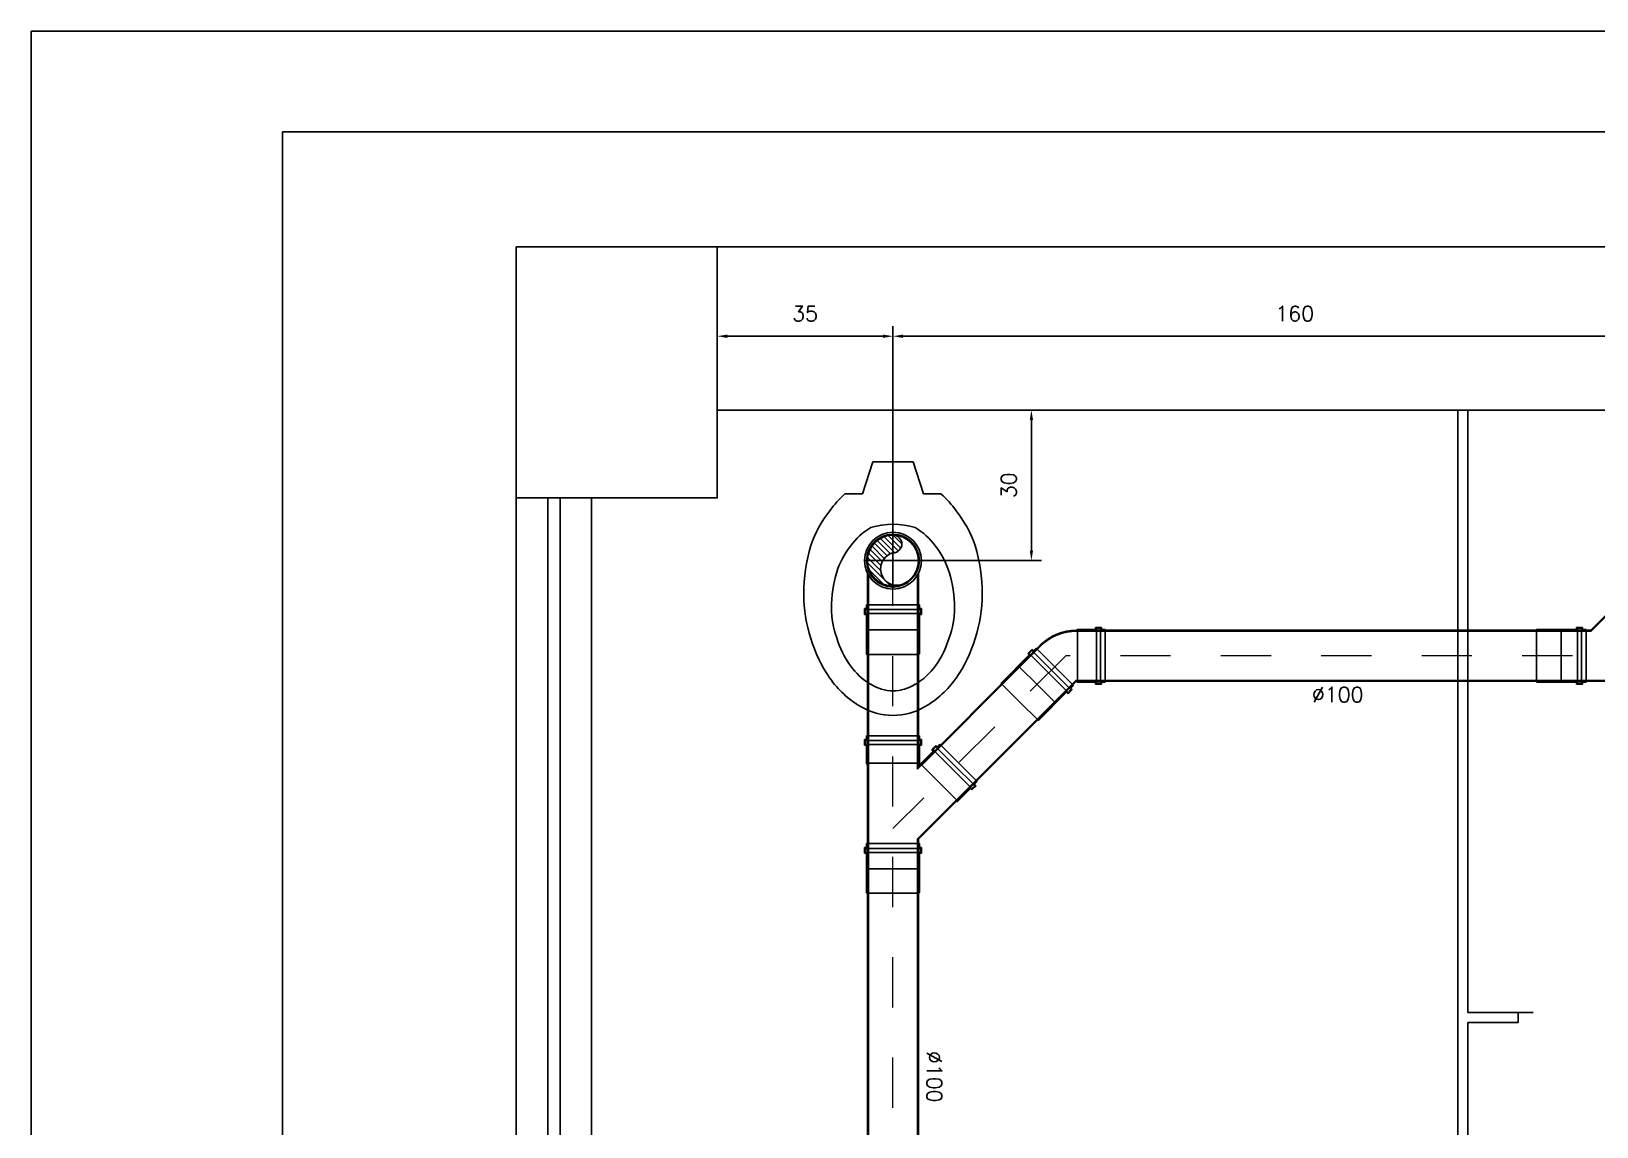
# Model space of a CAD drawing. Header units: millimetres. Extents: x -2485 to 3289, y -257 to 1952.
# Drawn here: x 55.455 to 58.573, y 39.564 to 41.746 of the extents above; entities that cross this region are included whole.
import ezdxf

# ---------------------------------------------------------------- set-up
doc = ezdxf.new("R2010")
doc.units = ezdxf.units.MM
doc.header["$LTSCALE"] = 0.3
doc.linetypes.add('CONTINUO', pattern=[0])
doc.linetypes.add('HID', pattern=[0.37, 0.07, -0.1, 0.03, -0.1, 0.07])
for name, color, linetype in [('PAREDE', 7, 'CONTINUO'), ('PILAR', 2, 'Continuous'), ('SAN', 11, 'Continuous'), ('TEX', 11, 'Continuous'), ('TEXTO', 3, 'Continuous'), ('TUB', 1, 'Continuous')]:
    doc.layers.add(name, color=color, linetype=linetype)
doc.layers.add('PROJETO ESGOTO', color=1, linetype='HID', lineweight=15)
doc.styles.add('ROMANS', font='romans.shx', dxfattribs={"height": 0.03})
doc.dimstyles.new('20', dxfattribs={"dimtxt": 0.03, "dimasz": 0.02, "dimexe": 0.02, "dimexo": 0.02, "dimgap": 0.03, "dimtad": 1, "dimdec": 3, "dimlfac": 100, "dimdsep": 46, "dimtxsty": 'ROMANS', "dimcen": 0.02, "dimclrd": 11, "dimclre": 11, "dimclrt": 3, "dimadec": 0, "dimazin": 0, "dimtfac": 3.333333, "dimtdec": 3, "dimtix": 1, "dimtmove": 2, "dimatfit": 3, "dimfxl": 0, "dimtolj": 1, "dimarcsym": 0})

# ---------------------------------------------------------------- blocks, each defined once
blk = doc.blocks.new('vs')
at = {"layer": 'SAN'}
for p, q in [((0.1669, 0.0608), (0.1669, 0.0956)), ((0.1033, 0.04), (0.1669, 0.0608)), ((0.1033, 0.04), (0.1033, 0)), ((0.1033, -0.04), (0.1033, 0)), ((0.1033, -0.04), (0.1669, -0.0608)), ((0.1669, -0.0956), (0.1669, -0.0608))]:
    blk.add_line(p, q, dxfattribs=at)
for centre, radius, start, end in [((0.3376, -0.0421), 0.2164, 108.2402, 129.1699), ((0.3668, -0.1583), 0.336, 90.0033, 106.7766), ((0.3667, -0.102), 0.2798, 71.601, 89.9864), ((0.3805, -0.0938), 0.2678, 55.0356, 73.8462), ((0.3142, -0.0363), 0.1977, 124.9644, 138.1402), ((0.4207, -0.0363), 0.1977, 30.64, 55.0356), ((0.3733, -0.0455), 0.1653, 107.7554, 128.0493), ((0.3947, -0.1284), 0.2508, 90, 106.6532), ((0.3946, -0.0506), 0.173, 69.9171, 89.9758), ((0.401, -0.0653), 0.185, 54.1651, 73.3468), ((0.3508, -0.0253), 0.1357, 125.8349, 149.1749), ((0.4299, -0.0253), 0.1357, 30.8251, 54.1651), ((0.482, 0), 0.1264, 0, 30.64), ((0.3797, 0), 0.152, 163.0933, 196.9067), ((0.4772, 0), 0.0821, 327.4372, 32.5628), ((0.482, 0), 0.1264, 329.36, 0), ((0.3508, 0.0253), 0.1357, 210.8251, 234.1651), ((0.4299, 0.0253), 0.1357, 305.8349, 329.1749), ((0.3733, 0.0455), 0.1653, 231.9507, 252.2446), ((0.401, 0.0653), 0.185, 286.6532, 305.8349), ((0.4207, 0.0363), 0.1977, 304.9644, 329.36), ((0.3142, 0.0363), 0.1977, 221.8598, 235.0356), ((0.3947, 0.1284), 0.2508, 253.3468, 270), ((0.3946, 0.0506), 0.173, 270.0242, 290.0829), ((0.3376, 0.0421), 0.2164, 230.8301, 251.7598), ((0.3805, 0.0938), 0.2678, 286.1538, 304.9644), ((0.3668, 0.1583), 0.336, 253.2234, 269.9967), ((0.3667, 0.102), 0.2798, 270.0136, 288.399)]:
    blk.add_arc(centre, radius, start, end, dxfattribs=at)
blk = doc.blocks.new('c90c100t')
at = {"layer": 'TUB', "color": 7}
for p, q in [((-0.0136, 0.0051), (-0.0399, 0.0314)), ((-0.0097, 0.0118), (-0.0349, 0.0369)), ((-0.0045, 0.0172), (-0.029, 0.0417)), ((0.0019, 0.0214), (-0.0223, 0.0456)), ((0.0098, 0.0241), (-0.0147, 0.0486)), ((0.0199, 0.0246), (-0.006, 0.0504)), ((0.0506, 0.0045), (0.0045, 0.0506)), ((0.0474, 0.0183), (0.0183, 0.0474)), ((-0.0247, -0.0156), (-0.0499, 0.0095)), ((-0.019, -0.0108), (-0.0476, 0.0178)), ((-0.0157, -0.0035), (-0.0442, 0.025)), ((-0.0332, -0.0177), (-0.0508, -0.0002))]:
    blk.add_line(p, q, dxfattribs=at)
at = {"layer": 'TUB', "color": 1, "linetype": 'Continuous'}
for p, q in [((0, 0.0566), (0, -0.0566)), ((-0.0566, 0), (0.0566, 0))]:
    blk.add_line(p, q, dxfattribs=at)
at = {"layer": 'TUB', "color": 4}
for p, q in [((0.025, 0.0508), (0.1332, 0.0508)), ((0.0283, 0.049), (0.138, 0.049)), ((0.025, -0.0508), (0.1332, -0.0508)), ((0.0283, -0.049), (0.138, -0.049))]:
    blk.add_line(p, q, dxfattribs=at)
at = {"layer": 'TUB', "color": 3}
for p, q in [((0.138, 0.0497), (0.1332, 0.0508)), ((0.138, 0.0497), (0.138, 0.049)), ((0.138, -0.0497), (0.1332, -0.0508)), ((0.138, -0.0497), (0.138, -0.049))]:
    blk.add_line(p, q, dxfattribs=at)
at = {"layer": 'TUB', "color": 3, "linetype": 'Continuous'}
for p in [(0.138, 0.049), (0.138, -0.049)]:
    blk.add_line(p, (0.138, 0), dxfattribs=at)
at = {"layer": 'TUB', "color": 4}
for radius in [0.0566, 0.0526, 0.0508]:
    blk.add_circle((0, 0), radius, dxfattribs=at)
for centre, radius, start, end in [((-0.0331, 0), 0.0177, 180, 0), ((0.0164, -0.008), 0.0327, 344.7642, 165.8659)]:
    blk.add_arc(centre, radius, start, end, dxfattribs=at)
blk = doc.blocks.new('JS100D')
at = {"layer": 'TUB', "color": 3}
for p, q in [((-0.08, 0.049), (-0.0779, 0.0508)), ((0.13, 0.0508), (0.13, 0)), ((0.1676, 0.0508), (0.1676, 0)), ((0.1756, 0.0508), (0.1756, 0)), ((0.185, 0.0526), (0.185, 0)), ((0.13, -0.0508), (0.13, 0)), ((0.1676, -0.0508), (0.1676, 0)), ((0.1756, -0.0508), (0.1756, 0)), ((0.185, -0.0526), (0.185, 0)), ((-0.08, -0.049), (-0.0779, -0.0508)), ((0.1278, -0.056), (0.0919, -0.0919)), ((0.056, -0.1278), (0.0919, -0.0919)), ((0.1544, -0.0826), (0.1185, -0.1185)), ((0.1601, -0.0882), (0.1242, -0.1242)), ((0.0826, -0.1544), (0.1185, -0.1185)), ((0.0882, -0.1601), (0.1242, -0.1242)), ((0.168, -0.0936), (0.1308, -0.1308)), ((0.0936, -0.168), (0.1308, -0.1308))]:
    blk.add_line(p, q, dxfattribs=at)
at = {"layer": 'TUB', "color": 4}
for p, q in [((0, 0.049), (-0.08, 0.049)), ((0, 0.0508), (-0.0779, 0.0508)), ((0.1275, 0.0508), (0, 0.0508)), ((0.1282, 0.049), (0, 0.049)), ((0.1275, 0.0508), (0.1293, 0.0526)), ((0.1282, 0.049), (0.13, 0.0508)), ((0.1293, 0.0526), (0.1658, 0.0526)), ((0.13, 0.0508), (0.1676, 0.0508)), ((0.1658, 0.0566), (0.1774, 0.0566)), ((0.1658, 0.0526), (0.1658, 0.0566)), ((0.1676, 0.0508), (0.1676, 0.0548)), ((0.1676, 0.0548), (0.1756, 0.0548)), ((0.1756, 0.0548), (0.1756, 0.0508)), ((0.1756, 0.0508), (0.185, 0.0508)), ((0.1774, 0.0566), (0.1774, 0.0526)), ((0.1774, 0.0526), (0.185, 0.0526)), ((-0.0203, -0.049), (-0.08, -0.049)), ((-0.021, -0.0508), (-0.0779, -0.0508)), ((-0.021, -0.0508), (0.0542, -0.126)), ((-0.0203, -0.049), (0.056, -0.1253)), ((0.1183, -0.049), (0.1253, -0.056)), ((0.1282, -0.049), (0.1183, -0.049)), ((0.1226, -0.0508), (0.126, -0.0542)), ((0.1275, -0.0508), (0.1226, -0.0508)), ((0.1253, -0.056), (0.1278, -0.056)), ((0.126, -0.0542), (0.1286, -0.0542)), ((0.1275, -0.0508), (0.1293, -0.0526)), ((0.1278, -0.056), (0.1544, -0.0826)), ((0.1282, -0.049), (0.13, -0.0508)), ((0.1286, -0.0542), (0.1544, -0.08)), ((0.1293, -0.0526), (0.1658, -0.0526)), ((0.13, -0.0508), (0.1676, -0.0508)), ((0.1658, -0.0526), (0.1658, -0.0566)), ((0.1658, -0.0566), (0.1774, -0.0566)), ((0.1676, -0.0508), (0.1676, -0.0548)), ((0.1676, -0.0548), (0.1756, -0.0548)), ((0.1756, -0.0548), (0.1756, -0.0508)), ((0.1756, -0.0508), (0.185, -0.0508)), ((0.1774, -0.0566), (0.1774, -0.0526)), ((0.1774, -0.0526), (0.185, -0.0526)), ((0.1544, -0.08), (0.1573, -0.0772)), ((0.1544, -0.0826), (0.1573, -0.0798)), ((0.1573, -0.0772), (0.1655, -0.0854)), ((0.1573, -0.0798), (0.1629, -0.0854)), ((0.1629, -0.0854), (0.1601, -0.0882)), ((0.1601, -0.0882), (0.1667, -0.0949)), ((0.1655, -0.0854), (0.1626, -0.0882)), ((0.1626, -0.0882), (0.168, -0.0936)), ((0.0542, -0.126), (0.0542, -0.1286)), ((0.0542, -0.1286), (0.08, -0.1544)), ((0.056, -0.1253), (0.056, -0.1278)), ((0.056, -0.1278), (0.0826, -0.1544)), ((0.08, -0.1544), (0.0772, -0.1573)), ((0.0826, -0.1544), (0.0798, -0.1573)), ((0.0772, -0.1573), (0.0854, -0.1655)), ((0.0798, -0.1573), (0.0854, -0.1629)), ((0.0854, -0.1629), (0.0882, -0.1601)), ((0.0854, -0.1655), (0.0882, -0.1626)), ((0.0882, -0.1601), (0.0949, -0.1667)), ((0.0882, -0.1626), (0.0936, -0.168))]:
    blk.add_line(p, q, dxfattribs=at)
at = {"layer": 'TUB', "color": 3, "linetype": 'Continuous'}
for p in [(-0.08, 0.049), (-0.08, -0.049)]:
    blk.add_line(p, (-0.08, 0), dxfattribs=at)
blk = doc.blocks.new('l100')
at = {"layer": 'TUB', "color": 4}
for p, q in [((-0.049, 0.0518), (-0.0475, 0.0526)), ((0, 0.0508), (-0.049, 0.0508)), ((-0.0475, 0.0526), (0.0308, 0.0526)), ((0, 0.0508), (0.0326, 0.0508)), ((0.0308, 0.0566), (0.0424, 0.0566)), ((0.0308, 0.0526), (0.0308, 0.0566)), ((0.0326, 0.0548), (0.0406, 0.0548)), ((0.0326, 0.0508), (0.0326, 0.0548)), ((0.0406, 0.0548), (0.0406, 0.0508)), ((0.0406, 0.0508), (0.05, 0.0508)), ((0.0424, 0.0566), (0.0424, 0.0526)), ((0.0424, 0.0526), (0.05, 0.0526)), ((0, -0.0508), (-0.049, -0.0508)), ((-0.049, -0.0518), (-0.0475, -0.0526)), ((-0.0475, -0.0526), (0.0308, -0.0526)), ((0, -0.0508), (0.0326, -0.0508)), ((0.0308, -0.0526), (0.0308, -0.0566)), ((0.0308, -0.0566), (0.0424, -0.0566)), ((0.0326, -0.0508), (0.0326, -0.0548)), ((0.0326, -0.0548), (0.0406, -0.0548)), ((0.0406, -0.0508), (0.05, -0.0508)), ((0.0406, -0.0548), (0.0406, -0.0508)), ((0.0424, -0.0526), (0.05, -0.0526)), ((0.0424, -0.0566), (0.0424, -0.0526))]:
    blk.add_line(p, q, dxfattribs=at)
at = {"layer": 'TUB', "color": 3}
for p, q in [((-0.049, 0.0518), (-0.049, 0)), ((0, 0.0508), (0, 0)), ((0.0326, 0.0508), (0.0326, 0)), ((0.0406, 0.0508), (0.0406, 0)), ((0.05, 0.0526), (0.05, 0)), ((-0.049, -0.0518), (-0.049, 0)), ((0, -0.0508), (0, 0)), ((0.0326, -0.0508), (0.0326, 0)), ((0.0406, -0.0508), (0.0406, 0)), ((0.05, -0.0526), (0.05, 0))]:
    blk.add_line(p, q, dxfattribs=at)
blk = doc.blocks.new('J45E100E')
at = {"layer": 'TUB', "color": 3, "linetype": 'Continuous'}
for q in [(-0.0227, 0.092), (-0.092, 0.0227)]:
    blk.add_line((-0.0573, 0.0573), q, dxfattribs=at)
at = {"layer": 'TUB', "color": 3}
for p, q in [((-0.0222, 0.0924), (-0.0227, 0.092)), ((-0.0222, 0.0924), (-0.018, 0.0898)), ((0.0236, 0.0508), (0.0236, 0)), ((0.0612, 0.0508), (0.0612, 0)), ((0.0692, 0.0508), (0.0692, 0)), ((0.0786, 0.0526), (0.0786, 0)), ((-0.0924, 0.0222), (-0.092, 0.0227)), ((-0.0924, 0.0222), (-0.0898, 0.018)), ((0.0236, -0.0508), (0.0236, 0)), ((0.0612, -0.0508), (0.0612, 0)), ((0.0692, -0.0508), (0.0692, 0)), ((0.0786, -0.0526), (0.0786, 0))]:
    blk.add_line(p, q, dxfattribs=at)
at = {"layer": 'TUB', "color": 4}
for p, q in [((0.0211, 0.0482), (-0.0227, 0.092)), ((0.021, 0.0508), (-0.018, 0.0898)), ((0.0211, 0.0508), (0.0229, 0.0526)), ((0.0211, 0.0482), (0.0236, 0.0508)), ((0.0229, 0.0526), (0.0594, 0.0526)), ((0.0236, 0.0508), (0.0612, 0.0508)), ((0.0594, 0.0526), (0.0594, 0.0566)), ((0.0594, 0.0566), (0.071, 0.0566)), ((0.0612, 0.0508), (0.0612, 0.0548)), ((0.0612, 0.0548), (0.0692, 0.0548)), ((0.0692, 0.0548), (0.0692, 0.0508)), ((0.0692, 0.0508), (0.0786, 0.0508)), ((0.071, 0.0566), (0.071, 0.0526)), ((0.071, 0.0526), (0.0786, 0.0526)), ((-0.0495, -0.0198), (-0.092, 0.0227)), ((-0.0508, -0.021), (-0.0898, 0.018)), ((0.0211, -0.0508), (0.0229, -0.0526)), ((0.0218, -0.049), (0.0236, -0.0508)), ((0.0229, -0.0526), (0.0594, -0.0526)), ((0.0236, -0.0508), (0.0612, -0.0508)), ((0.0594, -0.0526), (0.0594, -0.0566)), ((0.0594, -0.0566), (0.071, -0.0566)), ((0.0612, -0.0508), (0.0612, -0.0548)), ((0.0612, -0.0548), (0.0692, -0.0548)), ((0.0692, -0.0508), (0.0786, -0.0508)), ((0.0692, -0.0548), (0.0692, -0.0508)), ((0.071, -0.0526), (0.0786, -0.0526)), ((0.071, -0.0566), (0.071, -0.0526))]:
    blk.add_line(p, q, dxfattribs=at)
for radius, end in [(0.1016, 270.0307), (0.0998, 270.4575)]:
    blk.add_arc((0.021, 0.0508), radius, 225, end, dxfattribs=at)
blk = doc.blocks.new('*D88')
at = {"layer": 'TEXTO', "color": 11, "lineweight": -2}
for p, q in [((57.4469, 40.7117), (57.4469, 40.9717)), ((57.1912, 40.6917), (57.4669, 40.6917))]:
    blk.add_line(p, q, dxfattribs=at)
at = {"layer": 'TEXTO', "color": 11}
for points in [[(57.4436, 40.9717), (57.4502, 40.9717), (57.4469, 40.9917)], [(57.4436, 40.7117), (57.4502, 40.7117), (57.4469, 40.6917)]]:
    blk.add_solid(points, dxfattribs=at)
at = {"layer": 'TEXTO', "color": 3, "insert": (57.4019, 40.8417), "char_height": 0.03, "attachment_point": 5, "rotation": 90, "style": 'ROMANS'}
blk.add_mtext('\\A1;30', dxfattribs=at)
blk = doc.blocks.new('*D89')
at = {"layer": 'TEXTO', "color": 11, "lineweight": -2}
for p, q in [((56.8212, 41.0117), (56.8212, 41.1587)), ((57.1712, 40.7117), (57.1712, 41.1587)), ((57.1512, 41.1387), (56.8412, 41.1387))]:
    blk.add_line(p, q, dxfattribs=at)
at = {"layer": 'TEXTO', "color": 11}
for points in [[(56.8412, 41.142), (56.8412, 41.1353), (56.8212, 41.1387)], [(57.1512, 41.142), (57.1512, 41.1353), (57.1712, 41.1387)]]:
    blk.add_solid(points, dxfattribs=at)
at = {"layer": 'TEXTO', "color": 3, "insert": (56.9962, 41.1837), "char_height": 0.03, "attachment_point": 5, "style": 'ROMANS'}
blk.add_mtext('\\A1;35', dxfattribs=at)
blk = doc.blocks.new('*D90')
at = {"layer": 'TEXTO', "color": 11, "lineweight": -2}
for p, q in [((58.7712, 40.7117), (58.7712, 41.1587)), ((57.1912, 41.1387), (58.7512, 41.1387))]:
    blk.add_line(p, q, dxfattribs=at)
at = {"layer": 'TEXTO', "color": 11}
for points in [[(57.1912, 41.142), (57.1912, 41.1353), (57.1712, 41.1387)], [(58.7512, 41.142), (58.7512, 41.1353), (58.7712, 41.1387)]]:
    blk.add_solid(points, dxfattribs=at)
at = {"layer": 'TEXTO', "color": 3, "insert": (57.9712, 41.1837), "char_height": 0.03, "attachment_point": 5, "style": 'ROMANS'}
blk.add_mtext('\\A1;160', dxfattribs=at)
blk = doc.blocks.new('100')
at = {"layer": 'TEX', "color": 9, "style": 'ROMANS'}
blk.add_text('%%c100', height=0.03, dxfattribs=at).set_placement((0, 0))

msp = doc.modelspace()

# ---------------------------------------------------------------- linework, layer by layer
at = {"color": 4, "linetype": 'Continuous'}
for q in [(72.075361, 41.746047), (55.455361, 30.066047)]:
    msp.add_line((55.455361, 41.746047), q, dxfattribs=at)
at = {"color": 12, "linetype": 'Continuous'}
for p, q in [((71.875361, 41.546047), (55.955361, 41.546047)), ((55.955361, 41.546047), (55.955361, 30.266047))]:
    msp.add_line(p, q, dxfattribs=at)
at = {"layer": 'PAREDE'}
for p, q in [((56.821211, 41.316718), (63.346211, 41.316718)), ((61.996211, 40.991718), (56.821211, 40.991718)), ((63.196211, 40.991718), (57.936211, 40.991718)), ((56.421211, 38.021718), (56.421211, 40.816718)), ((56.483747, 40.816718), (56.483747, 38.021718)), ((56.508676, 38.021718), (56.508676, 40.816718)), ((56.571211, 40.816718), (56.571211, 38.021718))]:
    msp.add_line(p, q, dxfattribs=at)
at = {"layer": 'PILAR'}
msp.add_lwpolyline([(56.421211, 40.816718), (56.821211, 40.816718), (56.821211, 41.316718), (56.421211, 41.316718)], close=True, dxfattribs=at)
msp.add_lwpolyline([(56.421211, 40.816718), (56.821211, 40.816718), (56.821211, 41.316718), (56.421211, 41.316718)], close=True, dxfattribs=at)
at = {"layer": 'PROJETO ESGOTO', "linetype": 'HID'}
msp.add_line((57.171211, 34.001718), (57.171211, 40.691718), dxfattribs=at)
at = {"layer": 'PROJETO ESGOTO'}
for p, q in [((57.51541, 40.502213), (57.171211, 40.158015)), ((59.32417, 40.502213), (57.51541, 40.502213))]:
    msp.add_line(p, q, dxfattribs=at)
at = {"layer": 'SAN', "linetype": 'CONTINUO'}
for p, q in [((58.296211, 40.991718), (58.296211, 39.791718)), ((58.296211, 40.991718), (58.296211, 38.908542)), ((58.296211, 40.991718), (58.296211, 39.791718)), ((58.316211, 40.991718), (58.316211, 39.791718)), ((58.316211, 40.991718), (58.316211, 39.791718)), ((58.316211, 39.871718), (58.316211, 39.791718)), ((58.316211, 39.871718), (58.316211, 39.791718)), ((58.316211, 39.791718), (58.446211, 39.791718)), ((58.416211, 39.791718), (58.316211, 39.791718)), ((58.316211, 39.791718), (58.446211, 39.791718)), ((58.416211, 39.791718), (58.316211, 39.791718)), ((58.416211, 39.791718), (58.416211, 39.771718)), ((58.446211, 39.791718), (58.416211, 39.791718)), ((58.416211, 39.791718), (58.416211, 39.771718)), ((58.446211, 39.791718), (58.416211, 39.791718)), ((58.316211, 39.771718), (58.416211, 39.771718)), ((58.316211, 39.771718), (58.416211, 39.771718)), ((58.316211, 39.771718), (58.316211, 38.908542))]:
    msp.add_line(p, q, dxfattribs=at)
at = {"layer": 'TUB', "color": 4}
for p, q in [((57.120411, 40.288015), (57.120411, 40.553718)), ((57.122211, 40.288015), (57.122211, 40.553718)), ((57.220211, 40.288015), (57.220211, 40.553718)), ((57.222011, 40.288015), (57.222011, 40.553718)), ((57.539052, 40.553013), (58.501707, 40.553013)), ((57.539052, 40.551213), (58.501707, 40.551213)), ((57.227214, 40.28586), (57.422183, 40.480829)), ((57.228487, 40.284587), (57.423456, 40.479556)), ((57.539052, 40.453213), (58.501707, 40.453213)), ((57.539052, 40.451413), (58.501707, 40.451413)), ((57.297783, 40.215291), (57.496221, 40.413728)), ((57.299056, 40.214018), (57.497407, 40.412369)), ((57.118611, 40.335415), (57.118611, 40.343015)), ((57.120411, 40.333615), (57.120411, 40.343015)), ((57.222011, 40.333615), (57.222011, 40.343015)), ((57.223811, 40.335415), (57.223811, 40.343015)), ((57.114611, 40.335415), (57.118611, 40.335415)), ((57.114611, 40.323815), (57.114611, 40.335415)), ((57.118611, 40.323815), (57.114611, 40.323815)), ((57.116411, 40.333615), (57.120411, 40.333615)), ((57.116411, 40.325615), (57.116411, 40.333615)), ((57.120411, 40.325615), (57.116411, 40.325615)), ((57.118611, 40.287269), (57.118611, 40.323815)), ((57.120411, 40.288015), (57.120411, 40.325615)), ((57.226011, 40.333615), (57.222011, 40.333615)), ((57.222011, 40.325615), (57.226011, 40.325615)), ((57.222011, 40.288015), (57.222011, 40.325615)), ((57.227811, 40.335415), (57.223811, 40.335415)), ((57.223811, 40.323815), (57.227811, 40.323815)), ((57.223811, 40.287269), (57.223811, 40.323815)), ((57.225414, 40.286605), (57.251256, 40.312447)), ((57.226011, 40.325615), (57.226011, 40.333615)), ((57.227214, 40.28586), (57.253801, 40.312447)), ((57.227811, 40.323815), (57.227811, 40.335415)), ((57.248427, 40.315275), (57.25663, 40.323478)), ((57.251256, 40.312447), (57.248427, 40.315275)), ((57.250973, 40.315275), (57.25663, 40.320932)), ((57.253801, 40.312447), (57.250973, 40.315275)), ((57.25663, 40.323478), (57.259458, 40.320649)), ((57.25663, 40.320932), (57.259458, 40.318104)), ((57.259458, 40.320649), (57.264832, 40.326023)), ((57.259458, 40.318104), (57.266105, 40.324751)), ((57.120411, 40.285469), (57.118611, 40.287269)), ((57.122211, 40.286215), (57.120411, 40.288015)), ((57.120411, 40.285469), (57.120411, 40.158015)), ((57.122211, 40.286215), (57.122211, 40.158015)), ((57.220211, 40.286215), (57.222011, 40.288015)), ((57.220211, 40.286215), (57.220211, 40.276311)), ((57.220211, 40.276311), (57.227214, 40.283314)), ((57.222011, 40.285469), (57.223811, 40.287269)), ((57.222011, 40.285469), (57.222011, 40.280657)), ((57.222011, 40.280657), (57.225414, 40.28406)), ((57.225414, 40.28406), (57.225414, 40.286605)), ((57.227214, 40.283314), (57.227214, 40.28586)), ((57.328472, 40.237777), (57.334129, 40.243433)), ((57.328472, 40.235231), (57.336674, 40.243433)), ((57.3313, 40.246262), (57.337947, 40.252909)), ((57.334129, 40.243433), (57.3313, 40.246262)), ((57.333846, 40.246262), (57.33922, 40.251636)), ((57.336674, 40.243433), (57.333846, 40.246262)), ((57.220211, 40.137718), (57.296511, 40.214018)), ((57.222011, 40.136973), (57.297256, 40.212218)), ((57.296511, 40.214018), (57.299056, 40.214018)), ((57.297256, 40.212218), (57.299802, 40.212218)), ((57.299056, 40.214018), (57.325643, 40.240605)), ((57.299802, 40.212218), (57.325643, 40.238059)), ((57.325643, 40.240605), (57.328472, 40.237777)), ((57.325643, 40.238059), (57.328472, 40.235231)), ((57.120411, 40.158015), (57.120411, 40.080147)), ((57.122211, 40.158015), (57.122211, 40.078015)), ((57.220211, 40.137718), (57.220211, 40.078015)), ((57.222011, 40.136973), (57.222011, 40.080147)), ((57.120411, 40.078015), (57.120411, 38.961718)), ((57.122211, 40.078015), (57.122211, 38.961718)), ((57.220211, 40.078015), (57.220211, 38.961718)), ((57.222011, 40.078015), (57.222011, 38.961718))]:
    msp.add_line(p, q, dxfattribs=at)
at = {"layer": 'TUB', "color": 3}
for p, q in [((57.118611, 40.343015), (57.171211, 40.343015)), ((57.223811, 40.343015), (57.171211, 40.343015)), ((57.120411, 40.333615), (57.171211, 40.333615)), ((57.120411, 40.325615), (57.171211, 40.325615)), ((57.222011, 40.333615), (57.171211, 40.333615)), ((57.222011, 40.325615), (57.171211, 40.325615)), ((57.253801, 40.312447), (57.289722, 40.276526)), ((57.259458, 40.318104), (57.295379, 40.282183)), ((57.264832, 40.326023), (57.302026, 40.28883)), ((57.120411, 40.288015), (57.171211, 40.288015)), ((57.222011, 40.288015), (57.171211, 40.288015)), ((57.227214, 40.28586), (57.263135, 40.249939)), ((57.325643, 40.240605), (57.289722, 40.276526)), ((57.3313, 40.246262), (57.295379, 40.282183)), ((57.33922, 40.251636), (57.302026, 40.28883)), ((57.299056, 40.214018), (57.263135, 40.249939)), ((57.122211, 40.078015), (57.120411, 40.080147)), ((57.220211, 40.078015), (57.222011, 40.080147))]:
    msp.add_line(p, q, dxfattribs=at)
at = {"layer": 'TUB', "color": 3, "linetype": 'Continuous'}
for p in [(57.122211, 40.078015), (57.220211, 40.078015)]:
    msp.add_line(p, (57.171211, 40.078015), dxfattribs=at)

# ---------------------------------------------------------------- block references
at = {"layer": 'PROJETO ESGOTO', "linetype": 'CONTINUO', "xscale": -1}
for name, p, rotation in [('c90c100t', (57.171211, 40.691718), 90), ('JS100D', (58.581707, 40.502213), 180), ('l100', (57.171211, 40.553718), 270), ('J45E100E', (57.51541, 40.502213), 180), ('l100', (58.501707, 40.502213), 180), ('l100', (57.458104, 40.444908), 224.9999999999816), ('l100', (57.171211, 40.078015), 270)]:
    msp.add_blockref(name, p, dxfattribs=dict(at, rotation=rotation))
at = {"layer": 'SAN', "linetype": 'CONTINUO', "rotation": 270}
msp.add_blockref('vs', (57.171211, 40.991718), dxfattribs=at)
at = {"layer": 'TEXTO'}
msp.add_blockref('100', (58.005461, 40.409776), dxfattribs=at)
at = {"layer": 'TEXTO', "rotation": 270}
msp.add_blockref('100', (57.238656, 39.715095), dxfattribs=at)

# ---------------------------------------------------------------- dimensions: what is measured, and where the dimension line sits
at = {"layer": 'TEXTO'}
for base, p1, p2, picture, middle in [((56.821211, 41.138668), (57.171211, 40.691718), (56.821211, 40.991718), '*D89', (56.996211, 41.183668)), ((58.771211, 41.138668), (57.171211, 41.138668), (58.771211, 40.691718), '*D90', (57.971211, 41.183668))]:
    dim = msp.add_linear_dim(base=base, p1=p1, p2=p2, dimstyle='20', dxfattribs=at)
    dim.commit()
    dim.dimension.update_dxf_attribs({"geometry": picture, "text_midpoint": middle})
dim = msp.add_linear_dim(base=(57.446911, 40.991718), p1=(57.171211, 40.691718), p2=(57.446911, 40.991718), angle=90, dimstyle='20', dxfattribs=at)
dim.commit()
dim.dimension.update_dxf_attribs({"geometry": '*D88', "text_midpoint": (57.401911, 40.841718)})

doc.saveas('drawing.dxf')
